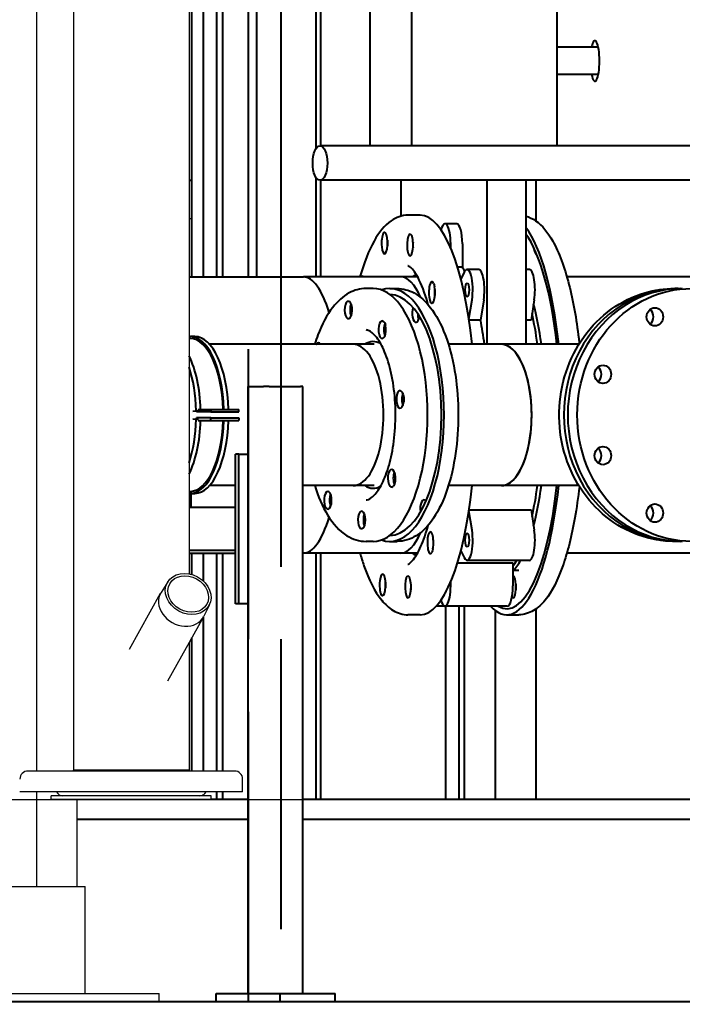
# Model space of a CAD drawing. Header units: millimetres. Extents: x -4172 to 126100, y -2 to 142133.
# Drawn here: x 9354 to 10008, y 42803 to 43788 of the extents above; entities that cross this region are included whole.
import ezdxf

# ---------------------------------------------------------------- set-up
doc = ezdxf.new("R2010")
doc.units = ezdxf.units.MM
doc.header["$LTSCALE"] = 100
doc.linetypes.add('DASHED', pattern=[0.2067, 0.1654, -0.0413])
for name, color, linetype, lineweight in [('Dimension', 7, 'Continuous', 18), ('Hidden', 7, 'DASHED', 25), ('Visible', 7, 'Continuous', 25)]:
    doc.layers.add(name, color=color, linetype=linetype, lineweight=lineweight)
doc.layers.add('P_Biomass (BM)', color=150, linetype='Continuous', lineweight=18, true_color=0x007fff)
doc.styles.add('Title', font='arial.ttf')
doc.dimstyles.new('Default - Method 2b', dxfattribs={"dimscale": 100, "dimtxt": 3, "dimasz": 2.5, "dimexe": 3, "dimexo": 0.5, "dimgap": 0.7, "dimtad": 0, "dimtoh": 1, "dimdec": 1, "dimrnd": 1e-08, "dimtxsty": 'Title', "dimcen": 0.09, "dimdle": 10, "dimclrd": 256, "dimclre": 256, "dimclrt": 7, "dimadec": 0, "dimazin": 2, "dimtfac": 0.833333, "dimtdec": 1, "dimtmove": 0, "dimatfit": 3, "dimfxl": 1, "dimtolj": 1, "dimlwd": -1, "dimlwe": -1, "dimarcsym": 0})

# ---------------------------------------------------------------- blocks, each defined once
blk = doc.blocks.new('*D93')
at = {"layer": 'Defpoints', "color": 0, "transparency": 16777216}
for p in [(8821.88, 43017.58), (10177.56, 43017.58), (10177.56, 42817.58)]:
    blk.add_point(p, dxfattribs=at)
at = {"layer": 'Dimension', "transparency": 16777216}
for p, q in [((10177.56, 43267.58), (10177.56, 43517.58)), ((8871.88, 43017.58), (10477.56, 43017.58)), ((10177.56, 43017.58), (10177.56, 42817.58)), ((10177.56, 42567.58), (10177.56, 41620.72))]:
    blk.add_line(p, q, dxfattribs=at)
for points in [[(10135.89, 43267.58), (10219.22, 43267.58), (10177.56, 43017.58)], [(10135.89, 42567.58), (10219.22, 42567.58), (10177.56, 42817.58)]]:
    blk.add_solid(points, dxfattribs=at)
at = {"layer": 'Dimension', "color": 7, "transparency": 16777216, "insert": (10330.73, 40883.81), "char_height": 300, "attachment_point": 7, "rotation": 90, "style": 'Title'}
blk.add_mtext('\\A1;200', dxfattribs=at)

msp = doc.modelspace()

# ---------------------------------------------------------------- linework, layer by layer
at = {"layer": 'Hidden', "ltscale": 17.331882}
for p, q in [((9579.9, 42817.58), (9579.9, 43534.08)), ((9612.01, 43534.08), (9612.01, 42817.58))]:
    msp.add_line(p, q, dxfattribs=at)
at = {"layer": 'P_Biomass (BM)'}
for p, q in [((9370.69, 43981.93), (9370.69, 43045.58)), ((9407.14, 43887.08), (9407.14, 43046.58)), ((9521.44, 43887.08), (9521.44, 43240.48)), ((9524.03, 43591.58), (9524.03, 43626.08)), ((9524.03, 43591.58), (9521.44, 43591.58)), ((9500.35, 43232.7), (9493.68, 43222.03)), ((9462.56, 43166.12), (9493.26, 43221.32)), ((9541.4, 43209.87), (9535.86, 43198.58)), ((9500.42, 43134.82), (9535.47, 43197.84)), ((9521.44, 43172.62), (9521.44, 43046.58)), ((9566.29, 43045.58), (9362.29, 43045.58)), ((9521.44, 43046.58), (9407.14, 43046.58)), ((9407.14, 43045.58), (9407.14, 43046.58)), ((9407.14, 43046.58), (9521.44, 43046.58)), ((9521.44, 43045.58), (9521.44, 43046.58)), ((9574.29, 43025.08), (9574.29, 43037.58)), ((9574.29, 43025.08), (9354.29, 43025.08)), ((9370.69, 43025.08), (9370.69, 42931.58)), ((9543.29, 43021.08), (9385.29, 43021.08)), ((9385.29, 43017.58), (9385.29, 43021.08)), ((9543.29, 43017.58), (9385.29, 43017.58)), ((9410.94, 42931.58), (9410.94, 43017.58)), ((9543.29, 43017.58), (9543.29, 43021.08)), ((9328.07, 42931.58), (9418.6, 42931.58)), ((9418.6, 42825.58), (9418.6, 42931.58)), ((9302.34, 42825.58), (9491.75, 42825.58)), ((9491.75, 42817.58), (9491.75, 42825.58))]:
    msp.add_line(p, q, dxfattribs=at)
for centre, radius, start, end in [((9519.03, 43626.08), 5, 0, 61.06707), ((9362.29, 43037.58), 8, 90, 180), ((9566.29, 43037.58), 8, 0, 90), ((9396.79, 43028.08), 7, 205.37693, 270), ((9531.79, 43028.08), 7, 270, 334.62307)]:
    msp.add_arc(centre, radius, start, end, dxfattribs=at)
for major_axis in [(-20.54, 11.42), (-18.27, 10.16)]:
    msp.add_ellipse((9520.48, 43220.58), major_axis=major_axis, ratio=0.820163, dxfattribs=at)
msp.add_ellipse((9514.36, 43209.58), major_axis=(-21.11, 11.74), ratio=0.820163, start_param=6.241112, end_param=9.466851, dxfattribs=at)
at = {"layer": 'Visible'}
for p, q in [((9524.08, 43534.08), (9524.08, 45651.43)), ((9535.61, 43534.08), (9535.61, 45639.6)), ((9548.9, 43534.08), (9548.9, 45625.97)), ((9588.2, 43534.08), (9588.2, 45585.66)), ((9554.56, 43534.08), (9554.56, 45317.58)), ((9579.9, 43534.08), (9579.9, 45217.58)), ((9554.37, 45117.58), (9554.37, 43534.08)), ((9612.01, 45117.58), (9612.01, 43534.08)), ((9647.01, 43661.19), (9647.01, 44033.58)), ((9651.08, 44033.58), (9651.08, 43663.58)), ((9700.06, 43985.58), (9700.06, 43663.58)), ((9741.5, 43663.58), (9741.5, 43985.58)), ((9884.62, 43985.58), (9884.62, 43663.58)), ((9925.57, 43761.03), (9884.62, 43761.03)), ((9925.57, 43734.13), (9884.62, 43734.13)), ((10226.45, 43663.58), (9650.73, 43663.58)), ((9647.01, 43534.08), (9647.01, 43631.97)), ((10226.45, 43629.58), (9650.73, 43629.58)), ((9651.08, 43629.58), (9651.08, 43534.08)), ((9730.58, 43629.58), (9730.58, 43594.14)), ((9815.68, 43467.43), (9815.68, 43629.58)), ((9854.11, 43629.58), (9854.11, 43467.43)), ((9864.23, 43589.21), (9864.23, 43629.58)), ((9749.6, 43595.08), (9737.59, 43595.08)), ((9785.73, 43586.62), (9774.2, 43586.62)), ((9779.76, 43562.63), (9779.76, 43566.62)), ((9791.29, 43566.62), (9791.29, 43543.65)), ((9791.29, 43543.65), (9786.57, 43543.65)), ((9793.24, 43538.64), (9789.91, 43531.73)), ((9807.55, 43541.32), (9796.02, 43541.32)), ((9857.5, 43541.32), (9854.11, 43541.32)), ((9521.44, 43534.08), (9634.33, 43534.08)), ((9730.39, 43534.08), (9634.33, 43534.08)), ((9747.12, 43534.08), (9730.39, 43534.08)), ((10055.05, 43534.08), (9894.54, 43534.08)), ((9703.36, 43522.58), (9696.13, 43522.58)), ((9719.62, 43522.58), (9726.85, 43522.58)), ((10004.46, 43522.58), (10001.03, 43522.58)), ((9797.79, 43492.35), (9800.84, 43511.32)), ((9812.36, 43511.32), (9809.17, 43491.43)), ((9862.31, 43511.32), (9859.12, 43491.43)), ((9809.17, 43491.43), (9797.93, 43491.43)), ((9859.12, 43491.43), (9854.11, 43491.43)), ((9522.66, 43473.08), (9521.44, 43473.08)), ((9527.18, 43475.08), (9522.66, 43475.08)), ((9683.48, 43467.43), (9541.57, 43467.43)), ((9704.26, 43467.43), (9683.48, 43467.43)), ((9829.85, 43467.43), (9777.54, 43467.43)), ((9906.4, 43467.43), (9829.85, 43467.43)), ((9580.24, 43425.58), (9579.86, 43425.58)), ((9579.86, 42825.58), (9579.86, 43425.58)), ((9580.24, 43425.58), (9595.03, 43425.58)), ((9600.36, 43425.58), (9595.03, 43425.58)), ((9600.36, 43425.58), (9631.53, 43425.58)), ((9633.81, 43425.58), (9631.53, 43425.58)), ((9633.81, 42825.58), (9633.81, 43425.58)), ((9525, 43401.41), (9528.28, 43401.82)), ((9528.28, 43401.82), (9530.54, 43401.82)), ((9529.68, 43401.72), (9528.61, 43401.58)), ((9542.8, 43400.58), (9528.63, 43400.58)), ((9530.5, 43403.08), (9542.8, 43403.08)), ((9542.8, 43403.08), (9542.8, 43400.58)), ((9542.8, 43403.08), (9570.36, 43403.08)), ((9542.8, 43400.58), (9570.36, 43400.58)), ((9570.36, 43400.58), (9570.36, 43403.08)), ((9525, 43393.75), (9528.28, 43393.33)), ((9528.28, 43393.33), (9530.54, 43393.33)), ((9529.68, 43393.44), (9528.61, 43393.58)), ((9542.8, 43394.58), (9528.63, 43394.58)), ((9530.5, 43392.08), (9542.8, 43392.08)), ((9542.8, 43392.08), (9542.8, 43394.58)), ((9542.8, 43394.58), (9570.36, 43394.58)), ((9542.8, 43392.08), (9570.36, 43392.08)), ((9570.36, 43394.58), (9570.36, 43392.08)), ((9570.62, 43358.83), (9567.19, 43358.83)), ((9567.19, 43210.83), (9567.19, 43358.83)), ((9570.62, 43358.83), (9579.86, 43358.83)), ((9570.62, 43210.83), (9570.62, 43358.83)), ((9521.44, 43322.08), (9523.15, 43322.08)), ((9523.15, 43322.08), (9523.15, 43306.08)), ((9567.19, 43327.73), (9541.57, 43327.73)), ((9683.48, 43327.73), (9633.81, 43327.73)), ((9704.26, 43327.73), (9683.48, 43327.73)), ((9829.85, 43327.73), (9777.54, 43327.73)), ((9906.4, 43327.73), (9829.85, 43327.73)), ((9523.15, 43320.08), (9527.18, 43320.08)), ((9567.19, 43306.08), (9521.44, 43306.08)), ((9800.84, 43283.84), (9797.79, 43302.81)), ((9797.93, 43303.72), (9859.12, 43303.72)), ((9859.12, 43303.72), (9862.31, 43283.84)), ((9703.36, 43272.58), (9696.13, 43272.58)), ((9719.62, 43272.58), (9726.85, 43272.58)), ((10004.46, 43272.58), (10001.03, 43272.58)), ((9567.19, 43263.58), (9521.44, 43263.58)), ((9789.91, 43263.42), (9793.24, 43256.51)), ((9521.44, 43261.08), (9567.19, 43261.08)), ((9524.08, 43239.85), (9524.08, 43261.08)), ((9535.61, 43233.2), (9535.61, 43261.08)), ((9548.9, 43045.58), (9548.9, 43261.08)), ((9554.37, 43261.08), (9554.37, 43045.58)), ((9554.56, 43045.58), (9554.56, 43261.08)), ((9633.81, 43261.08), (9634.33, 43261.08)), ((9730.39, 43261.08), (9634.33, 43261.08)), ((9647.01, 43017.58), (9647.01, 43261.08)), ((9651.08, 43261.08), (9651.08, 43017.58)), ((9747.12, 43261.08), (9730.39, 43261.08)), ((9857.5, 43253.84), (9796.02, 43253.84)), ((10055.05, 43261.08), (9894.54, 43261.08)), ((9786.57, 43251.51), (9841.24, 43251.51)), ((9841.24, 43251.51), (9841.24, 43228.54)), ((9841.88, 43244.08), (9847.09, 43244.08)), ((9779.76, 43228.54), (9779.76, 43232.53)), ((9570.62, 43210.83), (9567.19, 43210.83)), ((9579.86, 43210.83), (9570.62, 43210.83)), ((9774.2, 43208.54), (9765.5, 43208.54)), ((9835.68, 43208.54), (9774.2, 43208.54)), ((9774.9, 43017.58), (9774.9, 43208.54)), ((9788.19, 43017.58), (9788.19, 43208.54)), ((9793.39, 43017.58), (9793.39, 43208.54)), ((9824.08, 43017.58), (9824.08, 43204.08)), ((9864.23, 43017.58), (9864.23, 43205.95)), ((9535.61, 43045.58), (9535.61, 43198.1)), ((9749.6, 43200.08), (9737.59, 43200.08)), ((9835.09, 43200.08), (9847.09, 43200.08)), ((9524.08, 43045.58), (9524.08, 43177.36)), ((9535.61, 43021.08), (9535.61, 43022.21)), ((9579.86, 43017.58), (9543.29, 43017.58)), ((9548.9, 43017.58), (9548.9, 43025.08)), ((9554.37, 43025.08), (9554.37, 43017.58)), ((9554.56, 43017.58), (9554.56, 43025.08)), ((27002.34, 43017.58), (9633.81, 43017.58)), ((9579.86, 42997.58), (9410.94, 42997.58)), ((27002.34, 42997.58), (9633.81, 42997.58)), ((9548.01, 42825.58), (9611.45, 42825.58)), ((9548.01, 42817.58), (9548.01, 42825.58)), ((9611.45, 42817.58), (9611.45, 42825.58)), ((9611.45, 42825.58), (9665.66, 42825.58)), ((9665.66, 42817.58), (9665.66, 42825.58)), ((7308.46, 42817.58), (11096.63, 42817.58))]:
    msp.add_line(p, q, dxfattribs=at)
for centre, major_axis, ratio, start_param, end_param in [((9922.27, 43747.58), (0, 20), 0.223104, 2.308378, 7.1164), ((9749.6, 43397.58), (0, 197.5), 0.278132, 5.073882, 6.283185), ((9774.2, 43566.62), (0, 20), 0.278132, 4.712389, 7.078441), ((9714.48, 43567.56), (0, 10.75), 0.278132, 0.462765, 6.3008), ((9785.73, 43566.62), (0, 20), 0.278132, 4.712389, 6.283185), ((9835.09, 43397.58), (0, 197.5), 0.278132, 5.073882, 5.929595), ((9720.25, 43567.56), (0, -10.75), 0.278132, 4.44243, 4.982348), ((9739.67, 43565.6), (0, -10.75), 0.278132, 3.080759, 8.918794), ((9745.44, 43565.6), (0, -10.75), 0.278132, 4.44243, 4.982348), ((9774.2, 43566.62), (0, 6.9), 0.278132, 5.564413, 6.037678), ((9835.09, 43397.58), (0, 191.5), 0.278132, 5.085755, 5.918005), ((9864.43, 43567.56), (0, -10.75), 0.278132, 5.09534, 6.359887), ((9773.13, 43397.58), (0, 160), 0.278132, 5.802952, 5.862832), ((9796.02, 43521.32), (0, 20), 0.278132, 4.18879, 6.806784), ((9807.55, 43521.32), (0, 20), 0.278132, 4.18879, 6.283185), ((9857.5, 43521.32), (0, 20), 0.278132, 4.18879, 6.283185), ((9634.33, 43397.58), (0, 136.5), 0.278132, 5.549663, 6.283185), ((9634.33, 43397.58), (0, 136.5), 0.278132, 5.549663, 6.283185), ((9692.4, 43523.97), (0, 10.75), 0.278132, 5.936758, 6.629613), ((9719.62, 43397.58), (0, 125), 0.428622, 2.989237, 6.435541), ((9730.39, 43397.58), (0, 136.5), 0.278132, 5.727763, 6.283185), ((9730.39, 43397.58), (0, 136.5), 0.278132, 5.727763, 6.283185), ((9749.6, 43397.58), (0, 139.5), 0.278132, 0.098476, 0.207764), ((9761.22, 43518.62), (0, -10.75), 0.278132, 2.55716, 8.395195), ((9703.36, 43397.58), (0, -125), 0.428622, 0, 3.141593), ((9766.98, 43518.62), (0, -10.75), 0.278132, 4.44243, 4.982348), ((10004.46, 43397.58), (0, -125), 0.903484, 3.124513, 6.300265), ((10008.32, 43397.58), (0, 125), 0.903484, 0, 3.141593), ((9678.71, 43501.45), (0, 8.75), 0.428622, 0.580345, 5.996282), ((9719.62, 43397.58), (0, 119), 0.428622, 3.144297, 6.280481), ((9684.13, 43501.45), (0, -8.75), 0.428622, 3.949296, 5.475482), ((9703.36, 43397.58), (0, -119), 0.428622, 3.573635, 3.605328), ((9745.49, 43497.95), (0, -8.75), 0.428622, 3.990023, 7.493849), ((9829.32, 43397.58), (0, -160), 0.278132, 2.022571, 2.327339), ((9972.01, 43494.59), (0, 9), 0.903484, 3.760119, 5.664659), ((9712.12, 43481.88), (0, -8.75), 0.428622, 2.936539, 8.352476), ((9750.91, 43497.95), (0, -8.75), 0.428622, 4.735217, 5.475482), ((9773.13, 43397.58), (0, 160), 0.278132, 5.164163, 5.339233), ((9825.48, 43397.58), (0, -160), 0.278132, 2.022571, 2.248277), ((9825.48, 43397.58), (0, -160), 0.278132, 2.022571, 2.248277), ((9717.54, 43481.88), (0, -8.75), 0.428622, 3.946335, 5.475482), ((9522.66, 43397.58), (0, 77.5), 0.428622, 4.783416, 6.319919), ((9522.66, 43397.58), (0, 75.5), 0.428622, 4.785301, 6.283185), ((9527.18, 43397.58), (0, 77.5), 0.428622, 4.783416, 6.283185), ((9649.16, 43460.17), (0, 8.75), 0.428622, 5.690143, 6.78168), ((9703.36, 43397.58), (0, 72.5), 0.428622, 6.048253, 6.554392), ((9683.48, 43397.58), (0, -69.85), 0.428622, 0, 3.141593), ((9683.48, 43397.58), (0, -69.85), 0.428622, 0, 3.141593), ((9829.85, 43397.58), (0, -69.85), 0.428622, 0, 3.141593), ((9829.85, 43397.58), (0, 69.85), 0.428622, 3.141593, 6.283185), ((9499.63, 43397.58), (0, 77.5), 0.428622, 4.783416, 5.566572), ((9495.11, 43397.58), (0, 77.5), 0.428622, 4.767204, 5.367751), ((9920.67, 43437.76), (0, 9), 0.903484, 3.760119, 5.664659), ((9729.81, 43412.93), (0, -8.75), 0.428622, 2.151141, 7.567078), ((9735.23, 43412.93), (0, -8.75), 0.428622, 3.949296, 5.475482), ((9497.37, 43397.58), (0, 73), 0.428622, 4.753496, 4.767204), ((9495.11, 43397.58), (0, -77.5), 0.428622, 0.915434, 1.515981), ((9499.63, 43397.58), (0, -77.5), 0.428622, 0.716614, 1.499769), ((9522.66, 43397.58), (0, -75.5), 0.428622, 0, 1.497884), ((9522.66, 43397.58), (0, -77.5), 0.428622, 0.014468, 1.499769), ((9527.18, 43397.58), (0, -77.5), 0.428622, 0, 1.499769), ((9497.37, 43397.58), (0, -73), 0.428622, 1.515981, 1.529689), ((9920.67, 43357.4), (0, 9), 0.903484, 3.760119, 5.664659), ((9721.43, 43334.98), (0, -8.75), 0.428622, 1.365743, 6.78168), ((9726.85, 43334.98), (0, -8.75), 0.428622, 3.949296, 5.478877), ((9658.46, 43313.28), (0, 8.75), 0.428622, 2.936539, 8.352476), ((9703.36, 43397.58), (0, -72.5), 0.428622, 6.011978, 6.518117), ((9749.6, 43397.58), (0, -197.5), 0.278132, 0, 1.209304), ((9835.09, 43397.58), (0, -197.5), 0.278132, 5.989382, 7.492489), ((9835.09, 43397.58), (0, -191.5), 0.278132, 6.122629, 7.480615), ((9825.48, 43397.58), (0, -160), 0.278132, 0.893315, 1.119022), ((9825.48, 43397.58), (0, -160), 0.278132, 0.893315, 1.119022), ((9829.32, 43397.58), (0, -160), 0.278132, 0.814253, 1.119022), ((9663.88, 43313.28), (0, -8.75), 0.428622, 3.949296, 5.210883), ((9753.35, 43304.81), (0, 8.75), 0.428622, 5.75777, 8.215466), ((9691.87, 43293.71), (0, -8.75), 0.428622, 0.580345, 5.996282), ((9972.01, 43300.57), (0, 9), 0.903484, 3.760119, 5.664659), ((9634.33, 43397.58), (0, -136.5), 0.278132, 0, 0.733522), ((9634.33, 43397.58), (0, -136.5), 0.278132, 0, 0.733522), ((9697.29, 43293.71), (0, -8.75), 0.428622, 3.949296, 5.475482), ((9719.62, 43397.58), (0, 119), 0.428622, 2.60614, 2.650993), ((9759.73, 43271.19), (0, -10.75), 0.278132, 0.986364, 6.824399), ((9796.02, 43273.84), (0, -20), 0.278132, 5.759587, 8.37758), ((9857.5, 43273.84), (0, -20), 0.278132, 0, 2.094395), ((9730.39, 43397.58), (0, -136.5), 0.278132, 0, 0.555422), ((9730.39, 43397.58), (0, -136.5), 0.278132, 0, 0.555422), ((9765.49, 43271.19), (0, -10.75), 0.278132, 4.44243, 4.982348), ((9749.6, 43397.58), (0, -139.5), 0.278132, 6.075421, 6.184709), ((9825.48, 43397.58), (0, -160), 0.278132, 0.361975, 0.454688), ((9829.32, 43397.58), (0, -160), 0.278132, 0.271091, 0.454688), ((9825.48, 43397.58), (0, -160), 0.278132, 0.361975, 0.454688), ((9712.45, 43229.56), (0, 10.75), 0.278132, 3.080759, 8.918794), ((9737.64, 43227.6), (0, -10.75), 0.278132, 0.462765, 6.3008), ((9841.28, 43227.6), (0, 10.75), 0.278132, 3.123978, 6.295887), ((9718.22, 43229.56), (0, -10.75), 0.278132, 4.44243, 4.982348), ((9743.41, 43227.6), (0, -10.75), 0.278132, 4.44243, 4.982348), ((9774.2, 43228.54), (0, -20), 0.278132, 5.48793, 7.853982), ((9774.2, 43228.54), (0, -6.9), 0.278132, 0.245507, 0.718772), ((9835.68, 43228.54), (0, -20), 0.278132, 0, 1.570796), ((9847.04, 43227.6), (0, -10.75), 0.278132, 4.44243, 4.982348)]:
    msp.add_ellipse(centre, major_axis=major_axis, ratio=ratio, start_param=start_param, end_param=end_param, dxfattribs=at)
for centre, major_axis, ratio in [((9650.73, 43646.58), (0, 17), 0.428622), ((9796.02, 43521.32), (0, 6.9), 0.278132), ((10017.75, 43397.58), (0, 125), 0.903484), ((9981.44, 43494.59), (0, 9), 0.903484), ((9930.1, 43437.76), (0, 9), 0.903484), ((9930.1, 43357.4), (0, -9), 0.903484), ((9981.44, 43300.57), (0, -9), 0.903484), ((9796.02, 43273.84), (0, -6.9), 0.278132)]:
    msp.add_ellipse(centre, major_axis=major_axis, ratio=ratio, dxfattribs=at)
for points, knots in [([(9737.59, 43595.08), (9731.6, 43595.08), (9725.83, 43592.93), (9714.2, 43584.91), (9708.9, 43578.03), (9698.75, 43559.89), (9694.13, 43547.98), (9690.14, 43534.08)], [3.686801, 3.686801, 3.686801, 3.686801, 3.8763836, 3.8763836, 4.1482421, 4.1482421, 4.4566605, 4.4566605, 4.4566605, 4.4566605]), ([(9854.11, 43594.14), (9857.56, 43593.2), (9860.75, 43591.62), (9870.48, 43584.91), (9875.78, 43578.03), (9886.87, 43558.21), (9892.16, 43543.73), (9900.65, 43510.75), (9903.93, 43492.65), (9906.5, 43471.53), (9906.69, 43469.87), (9906.88, 43468.2)], [0.620412, 0.620412, 0.620412, 0.620412, 0.734791, 0.734791, 1.006649, 1.006649, 1.368993, 1.368993, 1.704726, 1.704726, 1.733219, 1.733219, 1.733219, 1.733219]), ([(9713.15, 43577.17), (9713.23, 43577.32), (9713.32, 43577.46), (9713.64, 43577.9), (9713.88, 43578.12), (9714.22, 43578.27), (9714.33, 43578.3), (9714.43, 43578.3)], [-2.1773625, -2.1773625, -2.1773625, -2.1773625, -2.0762328, -2.0762328, -1.8118997, -1.8118997, -1.6981222, -1.6981222, -1.6981222, -1.6981222]), ([(9739.86, 43576.33), (9739.9, 43576.32), (9739.95, 43576.3), (9740.27, 43576.18), (9740.55, 43575.93), (9740.92, 43575.39), (9741.02, 43575.2), (9741.12, 43575)], [-2.1774743, -2.1774743, -2.1774743, -2.1774743, -2.1286878, -2.1286878, -1.8246957, -1.8246957, -1.698103, -1.698103, -1.698103, -1.698103]), ([(9757.57, 43506.52), (9757.08, 43508.29), (9756.59, 43510.01), (9753.03, 43521.74), (9749.59, 43529.9), (9743.31, 43540.64), (9740.41, 43543.54), (9737.89, 43545.14), (9737.66, 43545.08), (9737.59, 43545.08)], [2.8955508, 2.8955508, 2.8955508, 2.8955508, 2.9448965, 2.9448965, 3.2427053, 3.2427053, 3.5110953, 3.5110953, 3.686801, 3.686801, 3.686801, 3.686801]), ([(9696.13, 43522.58), (9690.3, 43522.58), (9684.54, 43520.96), (9673.28, 43514.84), (9667.97, 43509.93), (9657.48, 43496.46), (9652.62, 43487.22), (9647.49, 43473.67), (9646.43, 43470.59), (9645.45, 43467.43)], [0.2459787, 0.2459787, 0.2459787, 0.2459787, 0.4748439, 0.4748439, 0.7488758, 0.7488758, 1.0932946, 1.0932946, 1.1898571, 1.1898571, 1.1898571, 1.1898571]), ([(9726.85, 43522.58), (9732.68, 43522.58), (9738.44, 43520.96), (9749.71, 43514.84), (9755.01, 43509.93), (9765.51, 43496.46), (9770.37, 43487.22), (9778.38, 43466.07), (9781.5, 43454.16), (9785.78, 43429.13), (9786.98, 43416.05), (9787.49, 43389.83), (9786.8, 43376.69), (9783.61, 43351.45), (9781.1, 43339.36), (9774.31, 43317.18), (9770.01, 43307.14), (9759.51, 43290.02), (9753.26, 43282.93), (9740.01, 43274.68), (9733.49, 43272.58), (9726.85, 43272.58)], [1.665517, 1.665517, 1.665517, 1.665517, 1.894382, 1.894382, 2.168414, 2.168414, 2.512833, 2.512833, 2.856671, 2.856671, 3.19141, 3.19141, 3.52319, 3.52319, 3.856597, 3.856597, 4.197029, 4.197029, 4.546525, 4.546525, 4.80711, 4.80711, 4.80711, 4.80711]), ([(9762.87, 43527.59), (9762.9, 43527.5), (9762.94, 43527.4), (9763.21, 43526.71), (9763.41, 43526), (9763.65, 43524.87), (9763.72, 43524.52), (9763.78, 43524.16)], [-2.1774743, -2.1774743, -2.1774743, -2.1774743, -2.1286878, -2.1286878, -1.8246957, -1.8246957, -1.698103, -1.698103, -1.698103, -1.698103]), ([(10001.03, 43272.58), (9988.97, 43272.58), (9976.92, 43274.69), (9954, 43282.92), (9943.14, 43289.05), (9923.66, 43304.73), (9915.06, 43314.32), (9900.98, 43336.01), (9895.53, 43348.14), (9888.37, 43373.7), (9886.68, 43387.14), (9887.26, 43413.94), (9889.53, 43427.3), (9897.83, 43452.56), (9903.85, 43464.46), (9919.03, 43485.54), (9928.17, 43494.72), (9948.6, 43509.4), (9959.87, 43514.93), (9981.23, 43521.16), (9991.13, 43522.58), (10001.03, 43522.58)], [1.570796, 1.570796, 1.570796, 1.570796, 1.884353, 1.884353, 2.19958, 2.19958, 2.51852, 2.51852, 2.840931, 2.840931, 3.165388, 3.165388, 3.490422, 3.490422, 3.814672, 3.814672, 4.136623, 4.136623, 4.454904, 4.454904, 4.712389, 4.712389, 4.712389, 4.712389]), ([(9676.66, 43508.77), (9676.66, 43508.78), (9676.67, 43508.79), (9677.03, 43509.33), (9677.43, 43509.72), (9678.23, 43510.17), (9678.62, 43510.25), (9679.27, 43510.13), (9679.52, 43510.02), (9679.77, 43509.84)], [-2.3553859, -2.3553859, -2.3553859, -2.3553859, -2.3490312, -2.3490312, -2.0439715, -2.0439715, -1.7543596, -1.7543596, -1.56067, -1.56067, -1.56067, -1.56067]), ([(9712.88, 43490.45), (9712.89, 43490.44), (9712.9, 43490.44), (9713.32, 43490.23), (9713.72, 43489.87), (9714.43, 43488.89), (9714.73, 43488.28), (9715.14, 43487.11), (9715.29, 43486.61), (9715.41, 43486.07)], [-2.3553852, -2.3553852, -2.3553852, -2.3553852, -2.3488819, -2.3488819, -2.0438878, -2.0438878, -1.7543331, -1.7543331, -1.56067, -1.56067, -1.56067, -1.56067]), ([(9696.13, 43313.58), (9697.51, 43313.58), (9699.14, 43313.98), (9703.84, 43317.54), (9706.55, 43320.49), (9711.77, 43328.82), (9714.27, 43334.07), (9718.77, 43346.69), (9720.73, 43354.14), (9723.71, 43370.47), (9724.69, 43379.4), (9725.48, 43397.68), (9725.27, 43407.04), (9723.66, 43425.08), (9722.27, 43433.76), (9718.52, 43449.37), (9716.19, 43456.33), (9711.11, 43467.65), (9708.36, 43472.11), (9703.28, 43478.22), (9700.97, 43479.96), (9697.96, 43481.4), (9697.03, 43481.58), (9696.13, 43481.58)], [3.387571, 3.387571, 3.387571, 3.387571, 3.701731, 3.701731, 3.987599, 3.987599, 4.264486, 4.264486, 4.556375, 4.556375, 4.85803, 4.85803, 5.163587, 5.163587, 5.468362, 5.468362, 5.767214, 5.767214, 6.053269, 6.053269, 6.325564, 6.325564, 6.529164, 6.529164, 6.529164, 6.529164]), ([(9732.95, 43417.73), (9732.95, 43417.71), (9732.96, 43417.69), (9733.19, 43416.86), (9733.37, 43415.96), (9733.57, 43414.12), (9733.6, 43413.19), (9733.54, 43411.65), (9733.49, 43411.04), (9733.41, 43410.45)], [-2.3553859, -2.3553859, -2.3553859, -2.3553859, -2.3490312, -2.3490312, -2.0439715, -2.0439715, -1.7543596, -1.7543596, -1.56067, -1.56067, -1.56067, -1.56067]), ([(9725.1, 43333.2), (9725.1, 43333.18), (9725.09, 43333.16), (9725.01, 43332.19), (9724.86, 43331.28), (9724.45, 43329.66), (9724.19, 43328.95), (9723.67, 43327.94), (9723.45, 43327.59), (9723.22, 43327.3)], [-2.3553852, -2.3553852, -2.3553852, -2.3553852, -2.3488819, -2.3488819, -2.0438878, -2.0438878, -1.7543331, -1.7543331, -1.56067, -1.56067, -1.56067, -1.56067]), ([(9645.45, 43327.73), (9648.85, 43316.79), (9653.07, 43306.97), (9663.47, 43290.02), (9669.73, 43282.93), (9682.98, 43274.68), (9689.49, 43272.58), (9696.13, 43272.58)], [2.443693, 2.443693, 2.443693, 2.443693, 2.7774909, 2.7774909, 3.1269868, 3.1269868, 3.3875714, 3.3875714, 3.3875714, 3.3875714]), ([(9906.88, 43326.96), (9905.66, 43316.12), (9904.17, 43305.66), (9899.27, 43278.04), (9895.3, 43262.09), (9885.66, 43234.48), (9880.05, 43223.02), (9869.71, 43210.34), (9866.01, 43206.86), (9857.36, 43201.69), (9852.28, 43200.08), (9847.09, 43200.08)], [2.498791, 2.498791, 2.498791, 2.498791, 2.683643, 2.683643, 3.013807, 3.013807, 3.357965, 3.357965, 3.522383, 3.522383, 3.686801, 3.686801, 3.686801, 3.686801]), ([(9657.7, 43304.71), (9657.69, 43304.71), (9657.68, 43304.72), (9657.27, 43304.93), (9656.89, 43305.29), (9656.2, 43306.27), (9655.89, 43306.87), (9655.45, 43308.04), (9655.29, 43308.55), (9655.17, 43309.09)], [-2.3553852, -2.3553852, -2.3553852, -2.3553852, -2.3488819, -2.3488819, -2.0438878, -2.0438878, -1.7543331, -1.7543331, -1.56067, -1.56067, -1.56067, -1.56067]), ([(9660.59, 43309.09), (9660.66, 43308.8), (9660.74, 43308.51), (9660.94, 43307.89), (9661.06, 43307.57), (9661.19, 43307.26)], [-0.9276785, -0.9276785, -0.9276785, -0.9276785, -0.8250517, -0.8250517, -0.7006174, -0.7006174, -0.7006174, -0.7006174]), ([(9693.93, 43286.39), (9693.92, 43286.38), (9693.91, 43286.37), (9693.56, 43285.83), (9693.18, 43285.44), (9692.4, 43284.99), (9692, 43284.91), (9691.33, 43285.03), (9691.06, 43285.14), (9690.81, 43285.31)], [-2.3553859, -2.3553859, -2.3553859, -2.3553859, -2.3490312, -2.3490312, -2.0439715, -2.0439715, -1.7543596, -1.7543596, -1.56067, -1.56067, -1.56067, -1.56067]), ([(9737.59, 43250.08), (9737.72, 43250.08), (9739.14, 43250.13), (9744.62, 43256.54), (9747.56, 43261.32), (9752.9, 43273.5), (9755.35, 43280.55), (9757.57, 43288.64)], [0.5452084, 0.5452084, 0.5452084, 0.5452084, 0.8593676, 0.8593676, 1.1109049, 1.1109049, 1.3364586, 1.3364586, 1.3364586, 1.3364586]), ([(9762.22, 43265.26), (9762.2, 43265.12), (9762.17, 43264.99), (9761.98, 43264.04), (9761.79, 43263.31), (9761.47, 43262.43), (9761.37, 43262.19), (9761.27, 43261.98)], [-2.1774743, -2.1774743, -2.1774743, -2.1774743, -2.1286878, -2.1286878, -1.8246957, -1.8246957, -1.698103, -1.698103, -1.698103, -1.698103]), ([(9690.14, 43261.08), (9691.4, 43256.71), (9692.72, 43252.54), (9699.02, 43234.48), (9704.63, 43223.02), (9714.97, 43210.34), (9718.67, 43206.86), (9727.33, 43201.69), (9732.4, 43200.08), (9737.59, 43200.08)], [6.0585342, 6.0585342, 6.0585342, 6.0585342, 6.1553998, 6.1553998, 6.4995575, 6.4995575, 6.6639756, 6.6639756, 6.8283937, 6.8283937, 6.8283937, 6.8283937]), ([(9712.27, 43218.83), (9712.23, 43218.84), (9712.18, 43218.85), (9711.86, 43218.98), (9711.58, 43219.23), (9711.21, 43219.77), (9711.11, 43219.95), (9711, 43220.16)], [-2.1774743, -2.1774743, -2.1774743, -2.1774743, -2.1286878, -2.1286878, -1.8246957, -1.8246957, -1.698103, -1.698103, -1.698103, -1.698103]), ([(9738.98, 43217.98), (9738.89, 43217.83), (9738.81, 43217.7), (9738.49, 43217.26), (9738.26, 43217.04), (9737.91, 43216.89), (9737.8, 43216.86), (9737.69, 43216.85)], [-2.1773625, -2.1773625, -2.1773625, -2.1773625, -2.0762328, -2.0762328, -1.8118997, -1.8118997, -1.6981222, -1.6981222, -1.6981222, -1.6981222]), ([(9841.22, 43216.85), (9841.2, 43216.86), (9841.18, 43216.86), (9841.03, 43216.88), (9840.92, 43216.92), (9840.76, 43217.01), (9840.71, 43217.04), (9840.64, 43217.09), (9840.62, 43217.11), (9840.6, 43217.13), (9840.59, 43217.14), (9840.57, 43217.15), (9840.57, 43217.15), (9840.56, 43217.16), (9840.55, 43217.17), (9840.54, 43217.18), (9840.53, 43217.19), (9840.51, 43217.21), (9840.49, 43217.22), (9840.42, 43217.3), (9840.36, 43217.36), (9840.3, 43217.44)], [-0.5865445, -0.5865445, -0.5865445, -0.5865445, -0.5603194, -0.5603194, -0.4357273, -0.4357273, -0.3854996, -0.3854996, -0.3639455, -0.3639455, -0.3544657, -0.3544657, -0.3482517, -0.3482517, -0.3423328, -0.3423328, -0.3343126, -0.3343126, -0.3161268, -0.3161268, -0.2501032, -0.2501032, -0.2501032, -0.2501032])]:
    msp.add_open_spline(points, degree=3, knots=knots, dxfattribs=at)
for points in [[(9715.87, 43481.54), (9715.2, 43482.04), (9714.52, 43482.52), (9713.82, 43482.97)], [(9647.06, 43467.43), (9647.16, 43467.58), (9647.26, 43467.73), (9647.36, 43467.86)]]:
    msp.add_open_spline(points, degree=3, dxfattribs=at)

# ---------------------------------------------------------------- dimensions: what is measured, and where the dimension line sits
at = {"layer": 'Dimension'}
dim = msp.add_linear_dim(base=(10177.56, 43017.58), p1=(10177.56, 42817.58), p2=(8821.88, 43017.58), angle=90, dimstyle='Default - Method 2b', override={"dimgap": 0.7, "dimtoh": 0, "dimdec": 1, "dimse1": 1, "dimtol": 0, "dimlim": 0, "dimtp": 0, "dimtm": 0, "dimtdec": 1, "dimtofl": 1, "dimatfit": 1}, dxfattribs=at)
dim.commit()
dim.dimension.update_dxf_attribs({"geometry": '*D93', "text_midpoint": (10177.56, 41217.27), "dimtype": 160})

doc.saveas('drawing.dxf')
